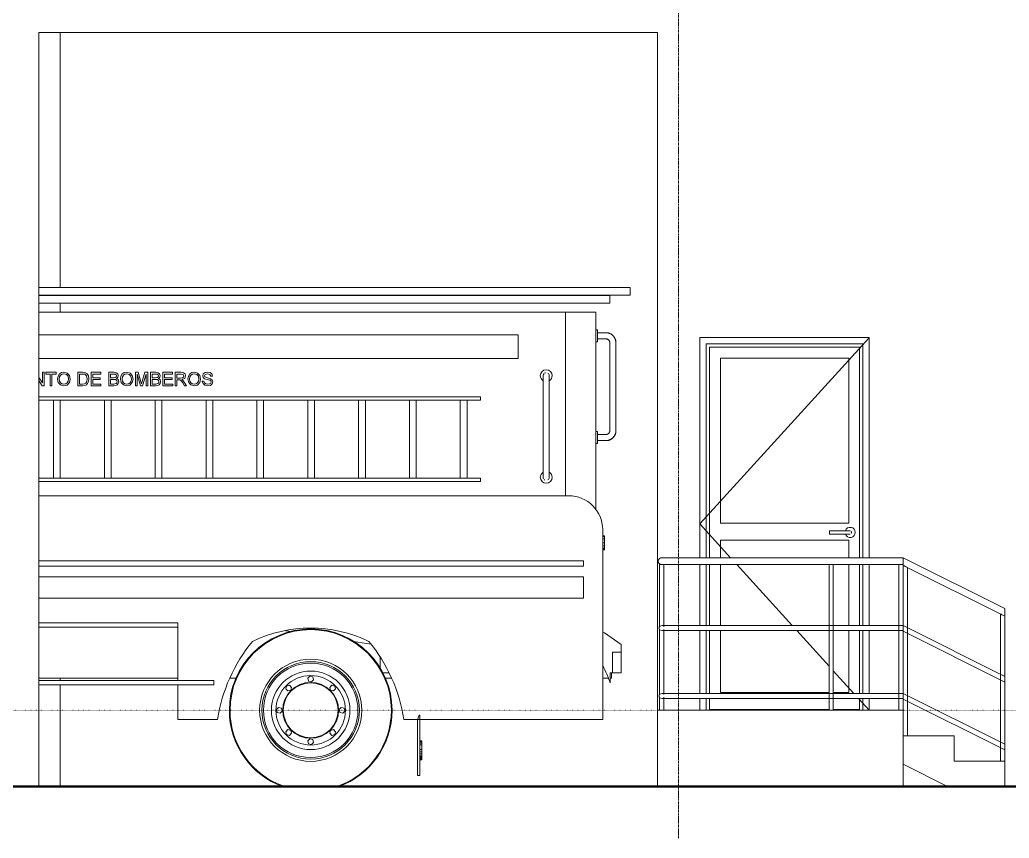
# Model space of a CAD drawing. Header units: millimetres. Extents: x -22696 to 333987, y -7117 to 2643871.
# Drawn here: x 145714 to 151552, y -755 to 4075 of the extents above; entities that cross this region are included whole.
import ezdxf

# ---------------------------------------------------------------- set-up
doc = ezdxf.new("R2010")
doc.units = ezdxf.units.MM
doc.linetypes.add('Dot 2mm', pattern=[2, 0, -2])
doc.linetypes.add('Grid Line', pattern=[22.225, 12.7, -3.175, 3.175, -3.175])
for name, color, linetype, lineweight in [('A_Center_Line', 7, 'Continuous', 9), ('A_Col_Ele', 7, 'Continuous', 18), ('A_Door_Ele', 7, 'Continuous', 9), ('A_Floor_Ele', 7, 'Continuous', 9), ('A_level', 7, 'Continuous', 9), ('A_LINE', 94, 'Continuous', 18), ('A_Mass', 7, 'Continuous', 9), ('A_Railing', 250, 'Continuous', 9), ('A_Stair_Ele', 250, 'Continuous', 9), ('A_Wall_Ele', 7, 'Continuous', 9)]:
    doc.layers.add(name, color=color, linetype=linetype, lineweight=lineweight)

# ---------------------------------------------------------------- blocks, each defined once
blk = doc.blocks.new('Concrete Rectangular - 250 x 600mm-571863-East Elevation')
at = {"layer": 'A_Col_Ele', "color": 25}
for p, q in [((3500, 4000), (3500, 2496)), ((4100, 2496), (4100, 4000)), ((3500, 2449.8), (3500, 2448.1)), ((3500, 2401.8), (3500, 2349.5)), ((4100, 2448.1), (4100, 2449.8)), ((4100, 2349.5), (4100, 2401.8)), ((3500, 190), (3500, 176.8)), ((4100, 176.8), (4100, 190)), ((3500, 150), (3500, -450)), ((4100, -450), (4100, 150))]:
    blk.add_line(p, q, dxfattribs=at)
blk = doc.blocks.new('FIRE_TRUCK_-_medium_size_13644 - Camion Man-569922-East Elevation')
at = {"layer": 'A_Mass'}
for p, q in [((7332.9, 2188.5), (7333.6, 2188)), ((7371.1, 2200.2), (7369.8, 2202.1)), ((7377, 2187.6), (7376.2, 2189.8)), ((7341, 1639.1), (7340.6, 1638.3)), ((7376, 1629), (7376.8, 1631.1))]:
    blk.add_line(p, q, dxfattribs=at)
at = {"layer": 'A_Mass', "flags": 128}
for points in [[(7367, 2206.5), (7365.5, 2208.2), (7364, 2210), (7362.3, 2211.6), (7360.6, 2213.2), (7358.9, 2214.7), (7357.1, 2216.1), (7355.2, 2217.5), (7353.3, 2218.8), (7351.3, 2220), (7349.3, 2221.2), (7347.2, 2222.2), (7345.1, 2223.2), (7342.9, 2224.1), (7340.8, 2224.9), (7338.6, 2225.6), (7336.3, 2226.2), (7334.1, 2226.7), (7331.8, 2227.2), (7329.5, 2227.5), (7327.2, 2227.8), (7324.9, 2227.9), (7322.6, 2228)], [(7321.9, 2191.4), (7322.8, 2191.3), (7323.7, 2191.3), (7324.6, 2191.2)], [(7337.7, 2184.7), (7338.3, 2184), (7338.9, 2183.4), (7339.4, 2182.7), (7340, 2182), (7340.4, 2181.3), (7340.9, 2180.5)], [(7338.3, 2184.7), (7338.9, 2184), (7339.4, 2183.3), (7340, 2182.6), (7340.4, 2181.9), (7340.9, 2181.1)], [(7343.8, 2171.4), (7343.9, 2170.5), (7343.9, 2169.6)], [(7343.9, 2171.1), (7343.9, 2170.2), (7343.9, 2170)], [(7379.9, 2170), (7379.9, 2172.3), (7379.7, 2174.6), (7379.5, 2176.9), (7379.2, 2179.2), (7378.8, 2181.5), (7378.3, 2183.8), (7377.7, 2186), (7377, 2188.2), (7376.2, 2190.4), (7375.3, 2192.6), (7374.4, 2194.7), (7373.4, 2196.8), (7372.3, 2198.8), (7371.1, 2200.8), (7369.8, 2202.7), (7368.4, 2204.6), (7367.6, 2205.7)], [(7375.9, 2190.5), (7375.3, 2191.9), (7374.4, 2194.1)], [(7379.9, 2169.4), (7379.9, 2171.7), (7379.7, 2174), (7379.5, 2176.3), (7379.2, 2178.6), (7378.8, 2180.9), (7378.3, 2183.2)], [(7321.9, 1591.4), (7324.2, 1591.4), (7326.6, 1591.5), (7328.9, 1591.8), (7331.2, 1592.1), (7333.5, 1592.5), (7335.7, 1593), (7338, 1593.6), (7340.2, 1594.3), (7342.4, 1595.1), (7344.5, 1595.9), (7346.6, 1596.9), (7348.7, 1597.9), (7350.7, 1599), (7352.7, 1600.2), (7354.7, 1601.5), (7356.6, 1602.8), (7358.4, 1604.3), (7360.2, 1605.8), (7361.9, 1607.3), (7363.5, 1609), (7365.1, 1610.7), (7366.6, 1612.4), (7368.1, 1614.2), (7369.4, 1616.1), (7370.7, 1618), (7371.9, 1620), (7373.1, 1622), (7374.1, 1624.1), (7375.1, 1626.2), (7376, 1628.3), (7376.8, 1630.5), (7377.5, 1632.7), (7378.1, 1635), (7378.6, 1637.2), (7379.1, 1639.5), (7379.4, 1641.8), (7379.7, 1644.1), (7379.9, 1646.4), (7379.9, 1648.7)], [(7343.9, 1650), (7343.9, 1649.1), (7343.9, 1648.2), (7343.8, 1647.4)], [(7343.9, 1649.4), (7343.9, 1648.5), (7343.9, 1647.6)], [(7376.8, 1631.2), (7377.5, 1633.4), (7378.1, 1635.6), (7378.6, 1637.9), (7379.1, 1640.1), (7379.4, 1642.4), (7379.7, 1644.7), (7379.9, 1647.1), (7379.9, 1649.4)], [(7323.9, 1628.1), (7323, 1628), (7322.2, 1628), (7321.9, 1628)], [(7337.3, 1634.2), (7336.6, 1633.6), (7335.9, 1633), (7335.3, 1632.5), (7334.5, 1632), (7333.8, 1631.5), (7333.2, 1631.1)], [(7337.3, 1633.6), (7336.6, 1633), (7335.9, 1632.4), (7335.3, 1631.9), (7334.5, 1631.3), (7333.8, 1630.9)]]:
    blk.add_lwpolyline(points, dxfattribs=at)
blk = doc.blocks.new('FIRE_TRUCK_-_medium_size_13644 - Camion Man-V24-East Elevation')
at = {"layer": 'A_Mass'}
for p, q in [((3975, 2496), (7465.1, 2496)), ((7465.1, 2449.9), (7465.1, 2496)), ((7465.1, 2449.9), (3975, 2449.9)), ((7465.1, 2449.8), (3975, 2449.8)), ((3975, 2448.1), (7345.1, 2448.1)), ((7345.1, 2401.9), (3975, 2401.9)), ((7345.1, 2401.8), (3975, 2401.8)), ((7345.1, 2401.9), (7345.1, 2448.1)), ((3975, 2349.5), (7081.9, 2349.5)), ((7081.9, 2349.5), (7261.9, 2349.5)), ((7081.9, 1266.2), (7081.9, 2349.5)), ((7261.9, 2349.5), (7261.9, 1185.1)), ((7271.9, 2245), (7261.9, 2245)), ((7271.9, 2245), (7271.9, 2210)), ((7321.9, 2228), (7271.9, 2228)), ((3975, 2215.6), (6804.2, 2215.6)), ((6804.2, 2215.6), (6804.2, 2075.6)), ((7261.9, 2175), (7271.9, 2175)), ((7261.9, 2174.4), (7271.9, 2174.4)), ((7271.9, 2210), (7271.9, 2175)), ((7271.9, 2192), (7321.9, 2192)), ((7271.9, 2191.4), (7321.9, 2191.4)), ((7343.9, 2170), (7343.9, 1650)), ((7371.1, 2200.2), (7369.8, 2202.1)), ((7377, 2187.6), (7376.2, 2189.8)), ((7379.9, 1650), (7379.9, 2170)), ((6804.2, 2075.6), (3975, 2075.6)), ((4005.4, 1994.5), (3995.6, 1994.5)), ((3995.6, 1994.5), (3995.6, 1932.1)), ((4005.4, 1915.7), (4005.4, 1994.5)), ((4078, 1994.5), (4016.5, 1994.5)), ((4016.5, 1994.5), (4016.5, 1984.6)), ((4078, 1984.6), (4078, 1994.5)), ((4108, 1992.9), (4095.9, 1984.7)), ((4123, 1995.7), (4108, 1992.9)), ((4112.5, 1984), (4123.1, 1985.9)), ((4142.6, 1990.5), (4123, 1995.7)), ((4123.1, 1985.9), (4137.5, 1982)), ((4155.9, 1976), (4142.6, 1990.5)), ((4232, 1994.5), (4204.8, 1994.5)), ((4204.8, 1994.5), (4204.8, 1915.7)), ((4246, 1993.3), (4232, 1994.5)), ((4257.6, 1987.7), (4246, 1993.3)), ((4267, 1974.3), (4257.6, 1987.7)), ((4340.2, 1994.5), (4283.6, 1994.5)), ((4283.6, 1994.5), (4283.6, 1915.7)), ((4340.2, 1984.6), (4340.2, 1994.5)), ((4417, 1994.5), (4387, 1994.5)), ((4387, 1994.5), (4387, 1915.7)), ((4431.7, 1992.2), (4417, 1994.5)), ((4440.4, 1985), (4431.7, 1992.2)), ((4443.6, 1975), (4440.4, 1985)), ((4478.4, 1992.9), (4466.4, 1984.7)), ((4493.5, 1995.7), (4478.4, 1992.9)), ((4483, 1984), (4493.5, 1985.9)), ((4513.1, 1990.5), (4493.5, 1995.7)), ((4493.5, 1985.9), (4508, 1982)), ((4526.4, 1976), (4513.1, 1990.5)), ((4561.5, 1994.5), (4544.5, 1994.5)), ((4544.5, 1994.5), (4544.5, 1915.7)), ((4577.6, 1939), (4561.5, 1994.5)), ((4600.2, 1994.5), (4584.3, 1939.9)), ((4617.1, 1994.5), (4600.2, 1994.5)), ((4617.1, 1915.7), (4617.1, 1994.5)), ((4664.4, 1994.5), (4634.4, 1994.5)), ((4634.4, 1994.5), (4634.4, 1915.7)), ((4679.1, 1992.2), (4664.4, 1994.5)), ((4687.8, 1985), (4679.1, 1992.2)), ((4691, 1975), (4687.8, 1985)), ((4763.6, 1994.5), (4707, 1994.5)), ((4707, 1994.5), (4707, 1915.7)), ((4763.6, 1984.6), (4763.6, 1994.5)), ((4813.5, 1994.5), (4779.6, 1994.5)), ((4779.6, 1994.5), (4779.6, 1915.7)), ((4829.3, 1992.4), (4813.5, 1994.5)), ((4837.9, 1984.8), (4829.3, 1992.4)), ((4877.2, 1992.9), (4865.2, 1984.7)), ((4892.3, 1995.7), (4877.2, 1992.9)), ((4881.7, 1984), (4892.3, 1985.9)), ((4911.9, 1990.5), (4892.3, 1995.7)), ((4892.3, 1985.9), (4906.8, 1982)), ((4925.2, 1976), (4911.9, 1990.5)), ((4945.5, 1985.2), (4942, 1974)), ((4955.4, 1993), (4945.5, 1985.2)), ((4970, 1995.7), (4955.4, 1993)), ((4956.3, 1982.5), (4970.4, 1985.9)), ((4985.6, 1992.9), (4970, 1995.7)), ((4970.4, 1985.9), (4984.5, 1982.4)), ((4996, 1984.7), (4985.6, 1992.9)), ((3995.6, 1932.1), (3975, 1963.3)), ((3975, 1945.9), (3994.9, 1915.7)), ((4016.5, 1984.6), (4042.4, 1984.6)), ((4042.4, 1984.6), (4042.4, 1915.7)), ((4052.2, 1915.7), (4052.2, 1984.6)), ((4052.2, 1984.6), (4078, 1984.6)), ((4088.1, 1971.5), (4085.4, 1954.1)), ((4085.4, 1954.1), (4089.9, 1934.5)), ((4095.9, 1984.7), (4088.1, 1971.5)), ((4089.9, 1934.5), (4103.2, 1919.8)), ((4095.3, 1954), (4097.3, 1968.7)), ((4097.2, 1941.6), (4095.3, 1954)), ((4103.2, 1932.3), (4097.2, 1941.6)), ((4097.3, 1968.7), (4103.5, 1978.5)), ((4112, 1926.3), (4103.2, 1932.3)), ((4103.5, 1978.5), (4112.5, 1984)), ((4142.8, 1932.3), (4134, 1926.3)), ((4137.5, 1982), (4147.3, 1971.3)), ((4142, 1919.3), (4155.7, 1933.6)), ((4148.7, 1942), (4142.8, 1932.3)), ((4147.3, 1971.3), (4150.7, 1955)), ((4150.7, 1955), (4148.7, 1942)), ((4155.7, 1933.6), (4160.5, 1955)), ((4160.5, 1955), (4155.9, 1976)), ((4214.7, 1925.6), (4214.7, 1984.6)), ((4214.7, 1984.6), (4231.8, 1984.6)), ((4231.8, 1984.6), (4245.8, 1983.1)), ((4244.8, 1927), (4232.1, 1925.6)), ((4252.1, 1931), (4244.8, 1927)), ((4245.8, 1983.1), (4256, 1974.3)), ((4258.1, 1940.8), (4252.1, 1931)), ((4255.4, 1921), (4262.6, 1928.2)), ((4256, 1974.3), (4260.2, 1955.7)), ((4260.2, 1955.7), (4258.1, 1940.8)), ((4262.6, 1928.2), (4268, 1939.6)), ((4270, 1955.5), (4267, 1974.3)), ((4268, 1939.6), (4270, 1955.5)), ((4293.4, 1961.3), (4293.4, 1984.6)), ((4293.4, 1984.6), (4340.2, 1984.6)), ((4337.7, 1961.3), (4293.4, 1961.3)), ((4293.4, 1925.6), (4293.4, 1951.4)), ((4293.4, 1951.4), (4337.7, 1951.4)), ((4337.7, 1951.4), (4337.7, 1961.3)), ((4396.8, 1962.5), (4396.8, 1984.6)), ((4396.8, 1984.6), (4413.4, 1984.6)), ((4414.8, 1962.5), (4396.8, 1962.5)), ((4396.8, 1925.6), (4396.8, 1952.6)), ((4396.8, 1952.6), (4416, 1952.6)), ((4413.4, 1984.6), (4426.1, 1983.6)), ((4425.3, 1963.3), (4414.8, 1962.5)), ((4416, 1952.6), (4428.2, 1951.3)), ((4430.5, 1928.1), (4424.3, 1925.9)), ((4431.6, 1967), (4425.3, 1963.3)), ((4426.1, 1983.6), (4431.8, 1979.8)), ((4428.2, 1951.3), (4434.3, 1946.8)), ((4434.6, 1932.5), (4430.5, 1928.1)), ((4433.7, 1973.4), (4431.6, 1967)), ((4431.8, 1979.8), (4433.7, 1973.4)), ((4433, 1958.8), (4440.9, 1965.8)), ((4442.7, 1951.4), (4433, 1958.8)), ((4434.3, 1946.8), (4436.2, 1939.1)), ((4436.2, 1939.1), (4434.6, 1932.5)), ((4438, 1921.1), (4443.7, 1928.6)), ((4440.9, 1965.8), (4443.6, 1975)), ((4446, 1939.2), (4442.7, 1951.4)), ((4443.7, 1928.6), (4446, 1939.2)), ((4458.5, 1971.5), (4455.9, 1954.1)), ((4455.9, 1954.1), (4460.4, 1934.5)), ((4466.4, 1984.7), (4458.5, 1971.5)), ((4460.4, 1934.5), (4473.6, 1919.8)), ((4465.7, 1954), (4467.8, 1968.7)), ((4467.7, 1941.6), (4465.7, 1954)), ((4473.6, 1932.3), (4467.7, 1941.6)), ((4467.8, 1968.7), (4474, 1978.5)), ((4482.5, 1926.3), (4473.6, 1932.3)), ((4474, 1978.5), (4483, 1984)), ((4513.3, 1932.3), (4504.4, 1926.3)), ((4508, 1982), (4517.8, 1971.3)), ((4512.5, 1919.3), (4526.2, 1933.6)), ((4519.2, 1942), (4513.3, 1932.3)), ((4517.8, 1971.3), (4521.1, 1955)), ((4521.1, 1955), (4519.2, 1942)), ((4526.2, 1933.6), (4531, 1955)), ((4531, 1955), (4526.4, 1976)), ((4554.4, 1915.7), (4554.4, 1984.6)), ((4554.4, 1984.6), (4574.1, 1915.7)), ((4580.8, 1927.4), (4577.6, 1939)), ((4584.3, 1939.9), (4580.8, 1927.4)), ((4587.5, 1915.7), (4607.3, 1984.6)), ((4607.3, 1984.6), (4607.3, 1915.7)), ((4644.2, 1962.5), (4644.2, 1984.6)), ((4644.2, 1984.6), (4660.8, 1984.6)), ((4662.2, 1962.5), (4644.2, 1962.5)), ((4644.2, 1925.6), (4644.2, 1952.6)), ((4644.2, 1952.6), (4663.4, 1952.6)), ((4660.8, 1984.6), (4673.5, 1983.6)), ((4672.7, 1963.3), (4662.2, 1962.5)), ((4663.4, 1952.6), (4675.6, 1951.3)), ((4677.9, 1928.1), (4671.7, 1925.9)), ((4679, 1967), (4672.7, 1963.3)), ((4673.5, 1983.6), (4679.1, 1979.8)), ((4675.6, 1951.3), (4681.7, 1946.8)), ((4682, 1932.5), (4677.9, 1928.1)), ((4681.1, 1973.4), (4679, 1967)), ((4679.1, 1979.8), (4681.1, 1973.4)), ((4680.3, 1958.8), (4688.3, 1965.8)), ((4690, 1951.4), (4680.3, 1958.8)), ((4681.7, 1946.8), (4683.6, 1939.1)), ((4683.6, 1939.1), (4682, 1932.5)), ((4685.4, 1921.1), (4691.1, 1928.6)), ((4688.3, 1965.8), (4691, 1975)), ((4693.4, 1939.2), (4690, 1951.4)), ((4691.1, 1928.6), (4693.4, 1939.2)), ((4716.8, 1961.3), (4716.8, 1984.6)), ((4716.8, 1984.6), (4763.6, 1984.6)), ((4761.1, 1961.3), (4716.8, 1961.3)), ((4716.8, 1925.6), (4716.8, 1951.4)), ((4716.8, 1951.4), (4761.1, 1951.4)), ((4761.1, 1951.4), (4761.1, 1961.3)), ((4789.4, 1960), (4789.4, 1984.6)), ((4789.4, 1984.6), (4814, 1984.6)), ((4811.5, 1960), (4789.4, 1960)), ((4789.4, 1915.7), (4789.4, 1950.2)), ((4789.4, 1950.2), (4801.3, 1950.2)), ((4801.3, 1950.2), (4807, 1949.8)), ((4807, 1949.8), (4811.7, 1948)), ((4822.7, 1961.4), (4811.5, 1960)), ((4811.7, 1948), (4816.9, 1942.8)), ((4814, 1984.6), (4827.1, 1981.2)), ((4816.9, 1942.8), (4824.3, 1932)), ((4819.3, 1951.4), (4835.8, 1958.7)), ((4824.9, 1947.2), (4819.3, 1951.4)), ((4829.1, 1965.9), (4822.7, 1961.4)), ((4824.3, 1932), (4834.6, 1915.7)), ((4832.9, 1937.1), (4824.9, 1947.2)), ((4827.1, 1981.2), (4831.3, 1972.6)), ((4831.3, 1972.6), (4829.1, 1965.9)), ((4846, 1915.7), (4832.9, 1937.1)), ((4835.8, 1958.7), (4841.1, 1972.9)), ((4841.1, 1972.9), (4837.9, 1984.8)), ((4857.3, 1971.5), (4854.7, 1954.1)), ((4854.7, 1954.1), (4859.2, 1934.5)), ((4865.2, 1984.7), (4857.3, 1971.5)), ((4859.2, 1934.5), (4872.4, 1919.8)), ((4864.5, 1954), (4866.6, 1968.7)), ((4866.5, 1941.6), (4864.5, 1954)), ((4872.4, 1932.3), (4866.5, 1941.6)), ((4866.6, 1968.7), (4872.7, 1978.5)), ((4881.3, 1926.3), (4872.4, 1932.3)), ((4872.7, 1978.5), (4881.7, 1984)), ((4912.1, 1932.3), (4903.2, 1926.3)), ((4906.8, 1982), (4916.5, 1971.3)), ((4911.3, 1919.3), (4924.9, 1933.6)), ((4917.9, 1942), (4912.1, 1932.3)), ((4916.5, 1971.3), (4919.9, 1955)), ((4919.9, 1955), (4917.9, 1942)), ((4924.9, 1933.6), (4929.7, 1955)), ((4929.7, 1955), (4925.2, 1976)), ((4939.6, 1942.8), (4943.8, 1927.8)), ((4949.4, 1942.8), (4939.6, 1942.8)), ((4942, 1974), (4944.8, 1964.2)), ((4943.8, 1927.8), (4955, 1917.8)), ((4944.8, 1964.2), (4953.2, 1956.9)), ((4952.6, 1932.9), (4949.4, 1942.8)), ((4951.9, 1974.3), (4956.3, 1982.5)), ((4955, 1967.5), (4951.9, 1974.3)), ((4960.4, 1926.7), (4952.6, 1932.9)), ((4953.2, 1956.9), (4968.6, 1952)), ((4971.1, 1962), (4955, 1967.5)), ((4972.2, 1924.3), (4960.4, 1926.7)), ((4968.6, 1952), (4983, 1948.3)), ((4988.5, 1957), (4971.1, 1962)), ((4989.1, 1931.1), (4982.5, 1926.1)), ((4983, 1948.3), (4989.6, 1943.8)), ((4984.5, 1982.4), (4990, 1972.3)), ((4998.1, 1949.1), (4988.5, 1957)), ((4991.3, 1937.7), (4989.1, 1931.1)), ((4989.6, 1943.8), (4991.3, 1937.7)), ((4990, 1972.3), (4999.9, 1972.3)), ((4999.9, 1972.3), (4996, 1984.7)), ((4997.6, 1926.1), (5001.1, 1937.9)), ((5001.1, 1937.9), (4998.1, 1949.1)), ((6950.9, 1934.9), (6950.9, 1414.9)), ((6986.9, 1414.9), (6986.9, 1934.9)), ((3994.9, 1915.7), (4005.4, 1915.7)), ((4042.4, 1915.7), (4052.2, 1915.7)), ((4103.2, 1919.8), (4123, 1914.5)), ((4122.9, 1924.3), (4112, 1926.3)), ((4134, 1926.3), (4122.9, 1924.3)), ((4123, 1914.5), (4142, 1919.3)), ((4204.8, 1915.7), (4233.3, 1915.7)), ((4232.1, 1925.6), (4214.7, 1925.6)), ((4233.3, 1915.7), (4246, 1917.1)), ((4246, 1917.1), (4255.4, 1921)), ((4283.6, 1915.7), (4341.4, 1915.7)), ((4341.4, 1925.6), (4293.4, 1925.6)), ((4341.4, 1915.7), (4341.4, 1925.6)), ((4387, 1915.7), (4416.8, 1915.7)), ((4417, 1925.6), (4396.8, 1925.6)), ((4416.8, 1915.7), (4429.4, 1917.1)), ((4424.3, 1925.9), (4417, 1925.6)), ((4429.4, 1917.1), (4438, 1921.1)), ((4473.6, 1919.8), (4493.4, 1914.5)), ((4493.4, 1924.3), (4482.5, 1926.3)), ((4504.4, 1926.3), (4493.4, 1924.3)), ((4493.4, 1914.5), (4512.5, 1919.3)), ((4544.5, 1915.7), (4554.4, 1915.7)), ((4574.1, 1915.7), (4587.5, 1915.7)), ((4607.3, 1915.7), (4617.1, 1915.7)), ((4634.4, 1915.7), (4664.2, 1915.7)), ((4664.4, 1925.6), (4644.2, 1925.6)), ((4664.2, 1915.7), (4676.8, 1917.1)), ((4671.7, 1925.9), (4664.4, 1925.6)), ((4676.8, 1917.1), (4685.4, 1921.1)), ((4707, 1915.7), (4764.8, 1915.7)), ((4764.8, 1925.6), (4716.8, 1925.6)), ((4764.8, 1915.7), (4764.8, 1925.6)), ((4779.6, 1915.7), (4789.4, 1915.7)), ((4834.6, 1915.7), (4846, 1915.7)), ((4872.4, 1919.8), (4892.2, 1914.5)), ((4892.1, 1924.3), (4881.3, 1926.3)), ((4903.2, 1926.3), (4892.1, 1924.3)), ((4892.2, 1914.5), (4911.3, 1919.3)), ((4955, 1917.8), (4972.5, 1914.5)), ((4982.5, 1926.1), (4972.2, 1924.3)), ((4972.5, 1914.5), (4987.4, 1917.5)), ((4987.4, 1917.5), (4997.6, 1926.1)), ((3975, 1850), (6581.5, 1850)), ((6581.5, 1830), (3975, 1830)), ((4061.5, 1830), (4101.5, 1830)), ((4061.5, 1830), (4061.5, 1370)), ((4101.5, 1370), (4101.5, 1830)), ((4361.5, 1830), (4401.5, 1830)), ((4361.5, 1830), (4361.5, 1370)), ((4401.5, 1370), (4401.5, 1830)), ((4661.5, 1830), (4701.5, 1830)), ((4661.5, 1830), (4661.5, 1370)), ((4701.5, 1370), (4701.5, 1830)), ((4961.5, 1830), (5001.5, 1830)), ((4961.5, 1830), (4961.5, 1370)), ((5001.5, 1370), (5001.5, 1830)), ((5261.5, 1830), (5301.5, 1830)), ((5261.5, 1830), (5261.5, 1370)), ((5301.5, 1370), (5301.5, 1830)), ((5561.5, 1830), (5601.5, 1830)), ((5561.5, 1830), (5561.5, 1370)), ((5601.5, 1370), (5601.5, 1830)), ((5861.5, 1830), (5901.5, 1830)), ((5861.5, 1830), (5861.5, 1370)), ((5901.5, 1370), (5901.5, 1830)), ((6161.5, 1830), (6201.5, 1830)), ((6161.5, 1830), (6161.5, 1370)), ((6201.5, 1370), (6201.5, 1830)), ((6461.5, 1830), (6501.5, 1830)), ((6461.5, 1830), (6461.5, 1370)), ((6501.5, 1370), (6501.5, 1830)), ((6581.5, 1830), (6581.5, 1850)), ((7271.9, 1645), (7261.9, 1645)), ((7271.9, 1645), (7271.9, 1610)), ((7321.9, 1628), (7271.9, 1628)), ((7271.9, 1610), (7271.9, 1575)), ((7271.9, 1592), (7321.9, 1592)), ((7271.9, 1591.4), (7321.9, 1591.4)), ((7328.2, 1628.3), (7327.4, 1628.1)), ((7261.9, 1575), (7271.9, 1575)), ((7261.9, 1574.4), (7271.9, 1574.4)), ((3975, 1370), (6581.5, 1370)), ((6581.5, 1350), (3975, 1350)), ((4101.5, 1370), (4061.5, 1370)), ((4401.5, 1370), (4361.5, 1370)), ((4701.5, 1370), (4661.5, 1370)), ((5001.5, 1370), (4961.5, 1370)), ((5301.5, 1370), (5261.5, 1370)), ((5601.5, 1370), (5561.5, 1370)), ((5901.5, 1370), (5861.5, 1370)), ((6201.5, 1370), (6161.5, 1370)), ((6501.5, 1370), (6461.5, 1370)), ((6581.5, 1350), (6581.5, 1370)), ((7101.9, 1266.2), (3975, 1266.2)), ((7301.9, -54), (7301.9, 1066.2)), ((7301.9, 1029), (7311.9, 1029)), ((7301.9, 1024.7), (7311.9, 1024.7)), ((7301.9, 1011.7), (7311.9, 1011.7)), ((7311.9, 1029), (7311.9, 1024.7)), ((7311.9, 1024.7), (7311.9, 1011.7)), ((7311.9, 1011.7), (7311.9, 989)), ((7311.9, 989), (7301.9, 989)), ((7301.9, 969.9), (7311.9, 969.9)), ((7301.9, 956.5), (7311.9, 956.5)), ((7301.9, 950.9), (7311.9, 950.9)), ((7301.9, 949), (7311.9, 949)), ((7311.9, 948.3), (7301.9, 948.3)), ((7301.9, 947.1), (7311.9, 947.1)), ((7311.9, 989), (7311.9, 969.9)), ((7311.9, 969.9), (7311.9, 956.5)), ((7311.9, 956.5), (7311.9, 950.9)), ((7311.9, 950.9), (7311.9, 949)), ((7311.9, 948.3), (7311.9, 947.1)), ((3975, 882.2), (7188.3, 882.2)), ((7188.3, 882.2), (7188.3, 851.5)), ((7188.3, 851.5), (3975, 851.5)), ((3975, 788.3), (7188.3, 788.3)), ((7188.3, 788.3), (7188.3, 660.9)), ((7188.3, 660.9), (3975, 660.9)), ((3975, 516.8), (4795.5, 516.8)), ((4795.5, 490), (3975, 490)), ((4795.5, 516.8), (4795.5, 176.8)), ((5464.8, 464.7), (5431.7, 469.9)), ((7312.6, 457.7), (7301.9, 460)), ((7410.8, 388.9), (7312.6, 457.7)), ((5933.6, 390.4), (5831.2, 406.7)), ((7410.8, 343.9), (7410.8, 388.9)), ((5988.3, 247.8), (5988.3, 314.7)), ((7360.8, 221.6), (7360.8, 343.9)), ((7360.8, 343.9), (7410.8, 343.9)), ((7360.8, 343.9), (7410.8, 343.9)), ((7360.8, 221.6), (7360.8, 343.9)), ((7410.8, 343.9), (7410.8, 221.6)), ((3975, 190), (4795.5, 190)), ((3975, 176.8), (5007.3, 176.8)), ((5007.3, 150), (5007.3, 176.8)), ((5102.9, 190), (5139.7, 190)), ((5574.5, 201.7), (5562.2, 189.5)), ((5562.2, 189.5), (5566.7, 172.8)), ((5591.2, 197.2), (5574.5, 201.7)), ((5583.5, 168.3), (5595.7, 180.5)), ((5595.7, 180.5), (5591.2, 197.2)), ((6004.4, 221.6), (6038.3, 221.6)), ((6018.2, 190), (6055, 190)), ((6038.3, 227.2), (6038.3, 221.6)), ((7335.1, 190), (7301.9, 190)), ((7347.1, 161.6), (7347.1, 221.6)), ((7347.1, 221.6), (7360.8, 221.6)), ((7354, 190), (7347.1, 190)), ((7354, 221.6), (7354, 190)), ((7360.8, 221.6), (7410.8, 221.6)), ((5007.3, 150), (3975, 150)), ((4795.5, 150), (4795.5, -54)), ((5436.5, 143.2), (5432.1, 126.5)), ((5432.1, 126.5), (5444.3, 114.2)), ((5453.3, 147.7), (5436.5, 143.2)), ((5444.3, 114.2), (5461, 118.7)), ((5465.5, 135.4), (5453.3, 147.7)), ((5461, 118.7), (5465.5, 135.4)), ((5566.7, 172.8), (5583.5, 168.3)), ((5704.7, 147.7), (5692.4, 135.4)), ((5692.4, 135.4), (5696.9, 118.7)), ((5696.9, 118.7), (5713.6, 114.2)), ((5721.4, 143.2), (5704.7, 147.7)), ((5713.6, 114.2), (5725.9, 126.5)), ((5725.9, 126.5), (5721.4, 143.2)), ((5389.5, 16.7), (5377.2, 4.5)), ((5377.2, 4.5), (5381.7, -12.2)), ((5406.2, 12.2), (5389.5, 16.7)), ((5410.7, -4.5), (5406.2, 12.2)), ((5759.5, 16.7), (5747.2, 4.5)), ((5747.2, 4.5), (5751.7, -12.2)), ((5776.2, 12.2), (5759.5, 16.7)), ((5780.7, -4.5), (5776.2, 12.2)), ((4795.5, -54), (5029.9, -54)), ((5381.7, -12.2), (5398.5, -16.7)), ((5398.5, -16.7), (5410.7, -4.5)), ((5751.7, -12.2), (5768.5, -16.7)), ((5768.5, -16.7), (5780.7, -4.5)), ((6128.1, -54), (7301.9, -54)), ((6218.9, -29), (6208.9, -54)), ((6208.9, -54), (6208.9, -384)), ((6223.9, -29), (6218.9, -29)), ((6223.9, -54), (6223.9, -29)), ((6223.9, -384), (6223.9, -54)), ((5444.3, -114.2), (5432.1, -126.5)), ((5461, -118.7), (5444.3, -114.2)), ((5713.6, -114.2), (5696.9, -118.7)), ((5725.9, -126.5), (5713.6, -114.2)), ((5432.1, -126.5), (5436.5, -143.2)), ((5436.5, -143.2), (5453.3, -147.7)), ((5453.3, -147.7), (5465.5, -135.4)), ((5465.5, -135.4), (5461, -118.7)), ((5574.5, -168.3), (5562.2, -180.5)), ((5591.2, -172.8), (5574.5, -168.3)), ((5595.7, -189.5), (5591.2, -172.8)), ((5696.9, -118.7), (5692.4, -135.4)), ((5692.4, -135.4), (5704.7, -147.7)), ((5704.7, -147.7), (5721.4, -143.2)), ((5721.4, -143.2), (5725.9, -126.5)), ((5562.2, -180.5), (5566.7, -197.2)), ((5566.7, -197.2), (5583.5, -201.7)), ((5583.5, -201.7), (5595.7, -189.5)), ((6223.9, -179.9), (6233.9, -179.9)), ((6223.9, -181.4), (6233.9, -181.4)), ((6223.9, -186), (6233.9, -186)), ((6223.9, -193.6), (6233.9, -193.6)), ((6223.9, -204.4), (6233.9, -204.4)), ((6223.9, -231.2), (6233.9, -231.2)), ((6233.9, -179.9), (6233.9, -181.4)), ((6233.9, -181.4), (6233.9, -186)), ((6233.9, -186), (6233.9, -193.6)), ((6233.9, -193.6), (6233.9, -204.4)), ((6233.9, -204.4), (6233.9, -231.2)), ((6233.9, -231.2), (6233.9, -245)), ((6223.9, -245), (6233.9, -245)), ((6223.9, -257.4), (6233.9, -257.4)), ((6223.9, -267.7), (6233.9, -267.7)), ((6223.9, -275.3), (6233.9, -275.3)), ((6223.9, -279.9), (6233.9, -279.9)), ((6223.9, -281.5), (6233.9, -281.5)), ((6223.9, -286.8), (6233.9, -286.8)), ((6223.9, -291.4), (6233.9, -291.4)), ((6233.9, -245), (6233.9, -257.4)), ((6233.9, -257.4), (6233.9, -267.7)), ((6233.9, -267.7), (6233.9, -275.3)), ((6233.9, -275.3), (6233.9, -279.9)), ((6233.9, -279.9), (6233.9, -281.5)), ((6233.9, -281.5), (6233.9, -286.8)), ((6233.9, -286.8), (6233.9, -291.4)), ((6233.9, -291.4), (6233.9, -293)), ((6223.9, -293), (6233.9, -293)), ((6208.9, -384), (6223.9, -384))]:
    blk.add_line(p, q, dxfattribs=at)
at = {"layer": 'A_Mass', "flags": 128}
for points in [[(7379.9, 2170), (7379.9, 2172.3), (7379.7, 2174.6), (7379.5, 2176.9), (7379.2, 2179.2), (7378.8, 2181.5), (7378.3, 2183.8), (7377.7, 2186), (7377, 2188.2), (7376.2, 2190.4), (7375.3, 2192.6), (7374.4, 2194.7), (7373.4, 2196.8), (7372.3, 2198.8), (7371.1, 2200.8), (7369.8, 2202.7), (7368.4, 2204.6), (7367, 2206.5), (7365.5, 2208.2), (7364, 2210), (7362.3, 2211.6), (7360.6, 2213.2), (7358.9, 2214.7), (7357.1, 2216.1), (7355.2, 2217.5), (7353.3, 2218.8), (7351.3, 2220), (7349.3, 2221.2), (7347.2, 2222.2), (7345.1, 2223.2), (7342.9, 2224.1), (7340.8, 2224.9), (7338.6, 2225.6), (7336.3, 2226.2), (7334.1, 2226.7), (7331.8, 2227.2), (7329.5, 2227.5), (7327.2, 2227.8), (7324.9, 2227.9), (7322.6, 2228), (7321.9, 2228)], [(7321.9, 2192), (7322.8, 2192), (7323.7, 2191.9), (7324.6, 2191.8), (7325.4, 2191.7), (7326.3, 2191.6), (7327.2, 2191.4), (7328, 2191.1), (7328.8, 2190.9), (7329.7, 2190.6), (7330.5, 2190.3), (7331.3, 2189.9), (7332.1, 2189.5), (7332.9, 2189.1), (7333.6, 2188.6), (7334.3, 2188.2), (7335.1, 2187.6), (7335.8, 2187.1), (7336.4, 2186.5), (7337.1, 2185.9), (7337.7, 2185.3), (7338.3, 2184.7), (7338.9, 2184), (7339.4, 2183.3), (7340, 2182.6), (7340.4, 2181.9), (7340.9, 2181.1), (7341.3, 2180.4), (7341.7, 2179.6), (7342.1, 2178.8), (7342.4, 2178), (7342.7, 2177.1), (7343, 2176.3), (7343.2, 2175.5), (7343.4, 2174.6), (7343.6, 2173.7), (7343.7, 2172.9), (7343.8, 2172), (7343.9, 2171.1), (7343.9, 2170.2), (7343.9, 2170)], [(7321.9, 2191.4), (7322.8, 2191.3), (7323.7, 2191.3), (7324.6, 2191.2), (7325.4, 2191.1), (7326.3, 2190.9), (7327.2, 2190.7), (7328, 2190.5), (7328.8, 2190.2), (7329.7, 2190), (7330.5, 2189.6), (7331.3, 2189.3), (7332.1, 2188.9), (7332.9, 2188.5), (7333.6, 2188), (7334.3, 2187.5), (7335.1, 2187), (7335.8, 2186.5), (7336.4, 2185.9), (7337.1, 2185.3), (7337.7, 2184.7), (7338.3, 2184), (7338.9, 2183.4), (7339.4, 2182.7), (7340, 2182), (7340.4, 2181.3), (7340.9, 2180.5), (7341.3, 2179.7), (7341.7, 2178.9), (7342.1, 2178.1)], [(7342.4, 2177.3), (7342.7, 2176.5), (7343, 2175.7), (7343.2, 2174.8), (7343.4, 2174), (7343.6, 2173.1), (7343.7, 2172.2), (7343.8, 2171.4), (7343.9, 2170.5), (7343.9, 2169.6)], [(7375.9, 2190.5), (7375.3, 2191.9), (7374.4, 2194.1)], [(7379.9, 2169.4), (7379.9, 2171.7), (7379.7, 2174), (7379.5, 2176.3), (7379.2, 2178.6), (7378.8, 2180.9), (7378.3, 2183.2)], [(6950.9, 1974.9), (6950.9, 1974.9), (6950.9, 1974.8), (6950.9, 1974.6), (6950.9, 1974.4), (6950.9, 1974.1), (6950.9, 1973.8), (6950.9, 1973.4), (6950.9, 1972.9), (6950.9, 1972.4), (6950.9, 1971.8), (6950.9, 1971.1), (6950.9, 1970.4), (6950.9, 1969.6), (6950.9, 1968.8), (6950.9, 1967.9), (6950.9, 1967), (6950.9, 1966), (6950.9, 1965), (6950.9, 1963.9), (6950.9, 1962.8), (6950.9, 1961.6), (6950.9, 1960.4), (6950.9, 1959.2), (6950.9, 1957.9), (6950.9, 1956.5), (6950.9, 1955.2), (6950.9, 1953.8), (6950.9, 1952.4), (6950.9, 1950.9), (6950.9, 1949.4), (6950.9, 1947.9), (6950.9, 1946.4), (6950.9, 1944.9), (6950.9, 1943.3), (6950.9, 1941.7), (6950.9, 1940.1), (6950.9, 1938.6), (6950.9, 1937), (6950.9, 1935.4), (6950.9, 1934.9)], [(6986.9, 1934.9), (6986.9, 1936.5), (6986.9, 1938.1), (6986.9, 1939.7), (6986.9, 1941.3), (6986.9, 1942.9), (6986.9, 1944.4), (6986.9, 1946), (6986.9, 1947.5), (6986.9, 1949), (6986.9, 1950.5), (6986.9, 1952), (6986.9, 1953.4), (6986.9, 1954.8), (6986.9, 1956.2), (6986.9, 1957.5), (6986.9, 1958.8), (6986.9, 1960.1), (6986.9, 1961.3), (6986.9, 1962.5), (6986.9, 1963.6), (6986.9, 1964.7), (6986.9, 1965.8), (6986.9, 1966.7), (6986.9, 1967.7), (6986.9, 1968.6), (6986.9, 1969.4), (6986.9, 1970.2), (6986.9, 1970.9), (6986.9, 1971.6), (6986.9, 1972.2), (6986.9, 1972.8), (6986.9, 1973.2), (6986.9, 1973.7), (6986.9, 1974), (6986.9, 1974.3), (6986.9, 1974.6), (6986.9, 1974.8), (6986.9, 1974.9), (6986.9, 1974.9), (6986.9, 1974.9)], [(7343.9, 1650), (7343.9, 1649.1), (7343.9, 1648.2), (7343.8, 1647.4), (7343.6, 1646.5), (7343.5, 1645.6), (7343.3, 1644.8), (7343.1, 1643.9), (7342.8, 1643.1), (7342.5, 1642.2), (7342.2, 1641.4), (7341.8, 1640.6), (7341.4, 1639.8), (7341, 1639.1), (7340.6, 1638.3), (7340.1, 1637.6), (7339.6, 1636.9), (7339, 1636.2), (7338.5, 1635.5), (7337.9, 1634.8), (7337.3, 1634.2), (7336.6, 1633.6), (7335.9, 1633), (7335.3, 1632.5), (7334.5, 1632), (7333.8, 1631.5), (7333.1, 1631), (7332.3, 1630.6), (7331.5, 1630.2), (7330.7, 1629.8), (7329.9, 1629.5), (7329.1, 1629.2), (7328.2, 1628.9), (7327.4, 1628.7), (7326.5, 1628.5), (7325.7, 1628.3), (7324.8, 1628.2), (7323.9, 1628.1), (7323, 1628), (7322.2, 1628), (7321.9, 1628)], [(7321.9, 1592), (7324.2, 1592), (7326.6, 1592.2), (7328.9, 1592.4), (7331.2, 1592.7), (7333.5, 1593.2), (7335.7, 1593.7), (7338, 1594.3), (7340.2, 1594.9), (7342.4, 1595.7), (7344.5, 1596.6), (7346.6, 1597.5), (7348.7, 1598.6), (7350.7, 1599.7), (7352.7, 1600.9), (7354.7, 1602.1), (7356.6, 1603.5), (7358.4, 1604.9), (7360.2, 1606.4), (7361.9, 1608), (7363.5, 1609.6), (7365.1, 1611.3), (7366.6, 1613), (7368.1, 1614.9), (7369.4, 1616.7), (7370.7, 1618.7), (7371.9, 1620.6), (7373.1, 1622.7), (7374.1, 1624.7), (7375.1, 1626.8), (7376, 1629), (7376.8, 1631.2), (7377.5, 1633.4), (7378.1, 1635.6), (7378.6, 1637.9), (7379.1, 1640.1), (7379.4, 1642.4), (7379.7, 1644.7), (7379.9, 1647.1), (7379.9, 1649.4), (7379.9, 1650)], [(7321.9, 1591.4), (7324.2, 1591.4), (7326.6, 1591.5), (7328.9, 1591.8), (7331.2, 1592.1), (7333.5, 1592.5), (7335.7, 1593), (7338, 1593.6), (7340.2, 1594.3), (7342.4, 1595.1), (7344.5, 1595.9), (7346.6, 1596.9), (7348.7, 1597.9), (7350.7, 1599), (7352.7, 1600.2), (7354.7, 1601.5), (7356.6, 1602.8), (7358.4, 1604.3), (7360.2, 1605.8), (7361.9, 1607.3), (7363.5, 1609), (7365.1, 1610.7), (7366.6, 1612.4), (7368.1, 1614.2), (7369.4, 1616.1), (7370.7, 1618), (7371.9, 1620), (7373.1, 1622), (7374.1, 1624.1), (7375.1, 1626.2), (7376, 1628.3), (7376.8, 1630.5), (7377.5, 1632.7), (7378.1, 1635), (7378.6, 1637.2), (7379.1, 1639.5), (7379.4, 1641.8), (7379.7, 1644.1), (7379.9, 1646.4), (7379.9, 1648.7), (7379.9, 1649.4)], [(7343.9, 1649.4), (7343.9, 1648.5), (7343.9, 1647.6)], [(7337.3, 1633.6), (7336.6, 1633), (7335.9, 1632.4), (7335.3, 1631.9), (7334.5, 1631.3), (7333.8, 1630.9)], [(6950.9, 1414.9), (6950.9, 1413.3), (6950.9, 1411.7), (6950.9, 1410.1), (6950.9, 1408.6), (6950.9, 1407), (6950.9, 1405.4), (6950.9, 1403.9), (6950.9, 1402.3), (6950.9, 1400.8), (6950.9, 1399.3), (6950.9, 1397.9), (6950.9, 1396.5), (6950.9, 1395), (6950.9, 1393.7), (6950.9, 1392.3), (6950.9, 1391), (6950.9, 1389.8), (6950.9, 1388.5), (6950.9, 1387.4), (6950.9, 1386.2), (6950.9, 1385.1), (6950.9, 1384.1), (6950.9, 1383.1), (6950.9, 1382.2), (6950.9, 1381.3), (6950.9, 1380.4), (6950.9, 1379.6), (6950.9, 1378.9), (6950.9, 1378.3), (6950.9, 1377.6), (6950.9, 1377.1), (6950.9, 1376.6), (6950.9, 1376.2), (6950.9, 1375.8), (6950.9, 1375.5), (6950.9, 1375.3), (6950.9, 1375.1), (6950.9, 1375), (6950.9, 1374.9), (6950.9, 1374.9)], [(6986.9, 1374.9), (6986.9, 1375), (6986.9, 1375.1), (6986.9, 1375.2), (6986.9, 1375.4), (6986.9, 1375.7), (6986.9, 1376.1), (6986.9, 1376.5), (6986.9, 1377), (6986.9, 1377.5), (6986.9, 1378.1), (6986.9, 1378.7), (6986.9, 1379.4), (6986.9, 1380.2), (6986.9, 1381), (6986.9, 1381.9), (6986.9, 1382.8), (6986.9, 1383.8), (6986.9, 1384.9), (6986.9, 1385.9), (6986.9, 1387.1), (6986.9, 1388.2), (6986.9, 1389.4), (6986.9, 1390.7), (6986.9, 1392), (6986.9, 1393.3), (6986.9, 1394.7), (6986.9, 1396.1), (6986.9, 1397.5), (6986.9, 1399), (6986.9, 1400.4), (6986.9, 1401.9), (6986.9, 1403.5), (6986.9, 1405), (6986.9, 1406.6), (6986.9, 1408.1), (6986.9, 1409.7), (6986.9, 1411.3), (6986.9, 1412.9), (6986.9, 1414.5), (6986.9, 1414.9)]]:
    blk.add_lwpolyline(points, dxfattribs=at)
at = {"layer": 'A_Mass'}
for centre, radius, start, end in [((6968.9, 1974.9), 35, 0, 180), ((6968.9, 1974.9), 18, 135, 180), ((6968.9, 1974.9), 18, 105, 120), ((6968.9, 1974.9), 18, 0, 60), ((6968.9, 1974.9), 35, 180, 239.8098), ((6968.9, 1974.9), 18, 180, 184.72352), ((6968.9, 1974.9), 35, 300.20286, 360), ((6968.9, 1974.9), 18, 348.92352, 0), ((6968.9, 1374.9), 35, 120.1902, 180), ((6968.9, 1374.9), 35, 0, 59.8098), ((6968.9, 1374.9), 35, 180, 360), ((6968.9, 1374.9), 18, 170.21954, 180), ((6968.9, 1374.9), 18, 180, 210), ((6968.9, 1374.9), 18, 225, 240), ((6968.9, 1374.9), 18, 300, 0), ((6968.9, 1374.9), 18, 0, 8.45953), ((7101.9, 1066.2), 200, 360, 90), ((5579, 0), 480, 0, 180), ((5579, 0), 475.9, 0, 180), ((5579, -301.9), 787, 64.19037, 115.80963), ((5958.8, -193.9), 939.5, 140.2689, 171.43306), ((5199.1, -193.9), 939.5, 8.56694, 39.7311), ((5579, 0), 301.2, 0, 180), ((5579, 0), 287.8, 0, 180), ((5579, 0), 278.8, 0, 180), ((6391.6, -193.9), 1019.5, 20.408, 26.67304), ((5579, 0), 231.8, 0, 180), ((5579, 0), 204.9, 0, 180), ((5579, 0), 164.9, 0, 180), ((5579, 0), 161.6, 0, 180), ((5579, 0), 480, 180, 249.96822), ((5579, 0), 475.9, 180, 251.17923), ((5579, 0), 301.2, 180, 0), ((5579, 0), 287.8, 180, 0), ((5579, 0), 278.8, 180, 0), ((5579, 0), 231.8, 180, 0), ((5579, 0), 204.9, 180, 360), ((5579, 0), 164.9, 180, 0), ((5579, 0), 161.6, 180, 0), ((5579, 0), 475.9, 288.82077, 360), ((5579, 0), 480, 290.03178, 0)]:
    blk.add_arc(centre, radius, start, end, dxfattribs=at)
blk = doc.blocks.new('Railing - 25mm 2-572026-East Elevation')
at = {"layer": 'A_Railing'}
for p, q in [((9075, 0), (9075, 855.3)), ((9100, 842.8), (9100, -150))]:
    blk.add_line(p, q, dxfattribs=at)
at = {"layer": 'A_Railing', "flags": 128}
for points in [[(9075.3, 855.1), (9077.7, 853.9), (9082.1, 851.7), (9087.5, 849)], [(9087.5, 849), (9092.9, 846.3), (9097.3, 844.1), (9099.7, 842.9), (9100, 842.8)]]:
    blk.add_lwpolyline(points, dxfattribs=at)
blk = doc.blocks.new('Railing - 25mm 2-572024-East Elevation')
at = {"layer": 'A_Railing'}
for p, q in [((9650, -300), (9650, 567.8)), ((9675, 555.3), (9675, -300))]:
    blk.add_line(p, q, dxfattribs=at)
at = {"layer": 'A_Railing', "flags": 128}
for points in [[(9650.3, 567.6), (9652.7, 566.4), (9657.1, 564.2), (9662.5, 561.5)], [(9662.5, 561.5), (9667.9, 558.8), (9672.3, 556.6), (9674.7, 555.4), (9675, 555.3)]]:
    blk.add_lwpolyline(points, dxfattribs=at)
blk = doc.blocks.new('Railing - Railing-571364-East Elevation')
at = {"layer": 'A_Railing'}
for p, q in [((9675, 200), (9075, 500)), ((9075, 466.5), (9675, 166.5)), ((9675, -200), (9075, 100)), ((9075, 66.5), (9675, -233.5))]:
    blk.add_line(p, q, dxfattribs=at)
at = {"layer": 'A_Railing', "flags": 128}
for points in [[(9075, 466.5), (9075, 467), (9075, 468.7), (9075, 471.4), (9075, 474.8), (9075, 478.9), (9075, 481.1)], [(9675, 200), (9675, 199.4), (9675, 197.8), (9675, 195.1), (9675, 191.6), (9675, 187.6), (9675, 183.2)], [(9675, 183.2), (9675, 178.9), (9675, 174.8), (9675, 171.4), (9675, 168.7), (9675, 167), (9675, 166.5)], [(9075, 66.5), (9075, 67), (9075, 68.7), (9075, 71.4), (9075, 74.8), (9075, 78.9), (9075, 81.1)], [(9675, -200), (9675, -200.6), (9675, -202.2), (9675, -204.9), (9675, -208.4), (9675, -212.4), (9675, -216.8)], [(9675, -216.8), (9675, -221.1), (9675, -225.2), (9675, -228.6), (9675, -231.3), (9675, -233), (9675, -233.5)]]:
    blk.add_lwpolyline(points, dxfattribs=at)
for name in ['Railing - 25mm 2-572026-East Elevation', 'Railing - 25mm 2-572024-East Elevation']:
    blk.add_blockref(name, (0, 0))
blk = doc.blocks.new('Top Rail Type - Top Rail_Internal_-571369-East Elevation')
at = {"layer": 'A_Railing'}
for p, q in [((9675, 600), (9075, 900)), ((9075, 855.3), (9675, 555.3))]:
    blk.add_line(p, q, dxfattribs=at)
at = {"layer": 'A_Railing', "flags": 128}
for points in [[(9075, 855.3), (9075, 856), (9075, 858.3), (9075, 861.8), (9075, 866.5), (9075, 871.9), (9075, 874.8)], [(9675, 600), (9675, 599.2), (9675, 597), (9675, 593.5), (9675, 588.8), (9675, 583.4), (9675, 577.6)], [(9675, 577.6), (9675, 571.9), (9675, 566.5), (9675, 561.8), (9675, 558.3), (9675, 556), (9675, 555.3)]]:
    blk.add_lwpolyline(points, dxfattribs=at)
blk = doc.blocks.new('Railing - 25mm 2-464992-East Elevation')
at = {"layer": 'A_Railing'}
for p, q in [((8637.5, 860), (8637.5, 0)), ((8650, 860), (8637.5, 860)), ((8662.5, 860), (8650, 860)), ((8662.5, 0), (8662.5, 860))]:
    blk.add_line(p, q, dxfattribs=at)
blk = doc.blocks.new('Railing - 25mm 2-V25-East Elevation')
at = {"layer": 'A_Railing'}
for p, q in [((7637.5, 860), (7637.5, 492.5)), ((7662.5, 860), (7637.5, 860)), ((7662.5, 492.4), (7662.5, 860)), ((7637.5, 477.5), (7637.5, 92.5)), ((7662.5, 92.4), (7662.5, 477.6)), ((7637.5, 77.5), (7637.5, 0)), ((7662.5, 0), (7662.5, 77.6))]:
    blk.add_line(p, q, dxfattribs=at)
blk = doc.blocks.new('Railing - Railing-571391-East Elevation')
at = {"layer": 'A_Railing'}
for p, q in [((9075, 500), (7650, 500)), ((7650, 470), (9075, 470)), ((9075, 500), (9075, 485)), ((9075, 485), (9075, 481.1)), ((9075, 100), (7650, 100)), ((7650, 70), (9075, 70)), ((9075, 100), (9075, 85)), ((9075, 85), (9075, 81.1))]:
    blk.add_line(p, q, dxfattribs=at)
for points, knots in [([(7635, 485), (7635, 486.3), (7635.3, 488.3), (7636.1, 490.8), (7637, 492.5), (7637.9, 493.9), (7638.7, 494.9), (7639.6, 495.9), (7640.8, 496.9), (7641.9, 497.7), (7642.5, 498)], [0, 0, 0, 0, 0.0833333, 0.125, 0.1666667, 0.2083333, 0.2291667, 0.25, 0.2916667, 0.3333333, 0.3333333, 0.3333333, 0.3333333]), ([(7642.5, 472), (7642.2, 472.2), (7641.7, 472.5), (7640.6, 473.3), (7639.6, 474.1), (7638.7, 475.1), (7637.9, 476.1), (7637, 477.5), (7636.1, 479.2), (7635.3, 481.7), (7635, 483.7), (7635, 485)], [0.6666667, 0.6666667, 0.6666667, 0.6666667, 0.6875, 0.7083333, 0.75, 0.7708333, 0.7916667, 0.8333333, 0.875, 0.9166667, 1, 1, 1, 1]), ([(7635, 85), (7635, 86.3), (7635.3, 88.3), (7636.1, 90.8), (7637, 92.5), (7637.9, 93.9), (7638.7, 94.9), (7639.6, 95.9), (7640.8, 96.9), (7641.9, 97.7), (7642.5, 98)], [0, 0, 0, 0, 0.0833333, 0.125, 0.1666667, 0.2083333, 0.2291667, 0.25, 0.2916667, 0.3333333, 0.3333333, 0.3333333, 0.3333333]), ([(7642.5, 72), (7642.2, 72.2), (7641.7, 72.5), (7640.6, 73.3), (7639.6, 74.1), (7638.7, 75.1), (7637.9, 76.1), (7637, 77.5), (7636.1, 79.2), (7635.3, 81.7), (7635, 83.7), (7635, 85)], [0.6666667, 0.6666667, 0.6666667, 0.6666667, 0.6875, 0.7083333, 0.75, 0.7708333, 0.7916667, 0.8333333, 0.875, 0.9166667, 1, 1, 1, 1])]:
    blk.add_open_spline(points, degree=3, knots=knots, dxfattribs=at)
for name, p in [('Railing - 25mm 2-V25-East Elevation', (0, 0)), ('Railing - 25mm 2-464992-East Elevation', (0, 0)), ('Railing - 25mm 2-464992-East Elevation', (412.5, 0))]:
    blk.add_blockref(name, p)
blk = doc.blocks.new('Top Rail Type - Top Rail_Internal_-571396-East Elevation')
at = {"layer": 'A_Railing'}
for p, q in [((9075, 900), (7650, 900)), ((9075, 900), (9075, 880)), ((9075, 880), (9075, 874.8)), ((7650, 860), (9075, 860))]:
    blk.add_line(p, q, dxfattribs=at)
for points, knots in [([(7630, 880), (7630, 881.7), (7630.3, 884.4), (7631.5, 887.7), (7632.6, 890), (7633.8, 891.8), (7635, 893.2), (7636.1, 894.5), (7637.8, 895.9), (7639.6, 897.1), (7641.1, 898), (7642.3, 898.5), (7643.6, 899), (7644.8, 899.3), (7646.1, 899.6), (7647.4, 899.8), (7648.7, 900), (7649.6, 900), (7650, 900)], [0, 0, 0, 0, 0.0833333, 0.125, 0.1666667, 0.2083333, 0.2291667, 0.25, 0.2916667, 0.3333333, 0.3541667, 0.375, 0.3958333, 0.4166667, 0.4375, 0.4583333, 0.4791667, 0.5, 0.5, 0.5, 0.5]), ([(7650, 860), (7649.6, 860), (7648.7, 860), (7647.4, 860.2), (7646.1, 860.4), (7644.8, 860.7), (7643.6, 861), (7642.3, 861.5), (7641.1, 862), (7640, 862.7), (7638.9, 863.4), (7637.5, 864.4), (7636.1, 865.5), (7635, 866.8), (7633.8, 868.2), (7632.6, 870), (7631.5, 872.3), (7630.3, 875.6), (7630, 878.3), (7630, 880)], [0.5, 0.5, 0.5, 0.5, 0.5208333, 0.5416667, 0.5625, 0.5833333, 0.6041667, 0.625, 0.6458333, 0.6666667, 0.6875, 0.7083333, 0.75, 0.7708333, 0.7916667, 0.8333333, 0.875, 0.9166667, 1, 1, 1, 1])]:
    blk.add_open_spline(points, degree=3, knots=knots, dxfattribs=at)
blk = doc.blocks.new('MM_Single leaf Flush Door - D1-533154-East Elevation')
at = {"layer": 'A_Door_Ele'}
for p, q in [((7875, 1100), (8872, 2197)), ((7913, 2162), (7913, 899.9)), ((7913, 2162), (8837, 2162)), ((8837, 2162), (8837, 900)), ((7932, 899.9), (7932, 2143)), ((7932, 2143), (8818, 2143)), ((8818, 2143), (8818, 900)), ((7996.5, 2078.5), (8753.5, 2078.5)), ((7996.5, 1105), (7996.5, 2078.5)), ((8753.5, 2078.5), (8753.5, 1105)), ((7875, 1100), (8057, 899.8)), ((8753.5, 1105), (7996.5, 1105)), ((8745, 1060), (8640, 1060)), ((8640, 1050), (8640, 1060)), ((7996.5, 1005), (8753.5, 1005)), ((7996.5, 899.8), (7996.5, 1005)), ((8640, 1040), (8640, 1050)), ((8640, 1040), (8745, 1040)), ((8753.5, 1005), (8753.5, 900)), ((7913, 860.1), (7913, 499.9)), ((7932, 499.9), (7932, 860.1)), ((7996.5, 499.9), (7996.5, 860.2)), ((8093, 860.2), (8420.5, 500)), ((8753.5, 860), (8753.5, 500)), ((8818, 860), (8818, 500)), ((8837, 860), (8837, 500)), ((7913, 470.1), (7913, 99.9)), ((7932, 99.9), (7932, 470.1)), ((7996.5, 105), (7996.5, 470.1)), ((8447.7, 470), (8637.5, 261.2)), ((8753.5, 470), (8753.5, 105)), ((8818, 470), (8818, 100)), ((8837, 470), (8837, 100)), ((8662.5, 233.7), (8784.1, 100)), ((7913, 70.1), (7913, 0)), ((7932, 0), (7932, 70.1)), ((8637.5, 105), (7996.5, 105)), ((8753.5, 105), (8662.3, 105)), ((8811.4, 70), (8875, 0)), ((8818, 70), (8818, 0)), ((8837, 70), (8837, 0)), ((7932, 5), (8637.5, 5)), ((8662.5, 5), (8818, 5))]:
    blk.add_line(p, q, dxfattribs=at)
at = {"layer": 'A_Door_Ele', "flags": 128}
for points in [[(8760, 1060), (8760, 1060), (8760, 1060), (8759.9, 1060), (8759.8, 1060), (8759.7, 1060), (8759.6, 1060), (8759.4, 1060), (8759.2, 1060), (8759, 1060), (8758.8, 1060), (8758.6, 1060), (8758.3, 1060), (8758, 1060), (8757.7, 1060), (8757.4, 1060), (8757, 1060), (8756.7, 1060), (8756.3, 1060), (8755.9, 1060), (8755.5, 1060), (8755, 1060), (8754.6, 1060), (8754.1, 1060), (8753.6, 1060), (8753.1, 1060), (8752.6, 1060), (8752.1, 1060), (8751.5, 1060), (8751, 1060), (8750.4, 1060), (8749.9, 1060), (8749.3, 1060), (8748.7, 1060), (8748.1, 1060), (8747.5, 1060), (8747, 1060), (8746.4, 1060), (8745.8, 1060), (8745.2, 1060), (8745, 1060)], [(8745, 1040), (8745.6, 1040), (8746.2, 1040), (8746.8, 1040), (8747.4, 1040), (8748, 1040), (8748.6, 1040), (8749.1, 1040), (8749.7, 1040), (8750.3, 1040), (8750.8, 1040), (8751.4, 1040), (8751.9, 1040), (8752.5, 1040), (8753, 1040), (8753.5, 1040), (8754, 1040), (8754.4, 1040), (8754.9, 1040), (8755.3, 1040), (8755.8, 1040), (8756.2, 1040), (8756.6, 1040), (8756.9, 1040), (8757.3, 1040), (8757.6, 1040), (8757.9, 1040), (8758.2, 1040), (8758.5, 1040), (8758.8, 1040), (8759, 1040), (8759.2, 1040), (8759.4, 1040), (8759.5, 1040), (8759.7, 1040), (8759.8, 1040), (8759.9, 1040), (8759.9, 1040), (8760, 1040), (8760, 1040)]]:
    blk.add_lwpolyline(points, dxfattribs=at)
at = {"layer": 'A_Door_Ele'}
for centre, radius, start, end in [((8762.5, 1050), 30, 0, 160.36566), ((8760, 1050), 10, 75, 90), ((8760, 1050), 10, 0, 30), ((8762.5, 1050), 30, 199.56325, 0), ((8760, 1050), 10, 270, 285), ((8760, 1050), 10, 330, 0)]:
    blk.add_arc(centre, radius, start, end, dxfattribs=at)

msp = doc.modelspace()

# ---------------------------------------------------------------- linework, layer by layer
at = {"layer": 'A_Center_Line', "color": 8, "linetype": 'Grid Line'}
msp.add_line((149601.4, -754.8), (149601.4, 11892.6), dxfattribs=at)
at = {"layer": 'A_Col_Ele', "color": 7}
for p, q in [((145826.4, -450), (145826.4, 4000)), ((149726.4, 2200), (149726.4, 899.9)), ((149726.4, 860.1), (149726.4, 499.9)), ((149726.4, 470.1), (149726.4, 99.9)), ((149726.4, 70.1), (149726.4, 0))]:
    msp.add_line(p, q, dxfattribs=at)
at = {"layer": 'A_Floor_Ele'}
for p, q in [((149476.4, 0), (150926.4, 0)), ((149476.4, 0), (149476.4, -450)), ((150926.4, 0), (150926.4, -450))]:
    msp.add_line(p, q, dxfattribs=at)
at = {"layer": 'A_level', "linetype": 'Dot 2mm'}
for p, q in [((140544.7, 0), (156341.5, 0)), ((140544.7, -450), (155071.5, -450))]:
    msp.add_line(p, q, dxfattribs=at)
at = {"layer": 'A_LINE', "color": 5, "lineweight": 50}
msp.add_line((154639.6, -450), (140101.4, -450), dxfattribs=at)
at = {"layer": 'A_Stair_Ele'}
for p, q in [((150926.4, -150), (151226.4, -150)), ((150926.4, -150), (150926.4, -151)), ((150926.4, -151), (151226.4, -151)), ((150926.4, -151), (150926.4, -318.7)), ((151226.4, -151), (150926.4, -151)), ((151226.4, -151), (151226.4, -150)), ((151226.4, -301), (151226.4, -151)), ((150926.4, -318.7), (151189, -450)), ((151226.4, -300), (151526.4, -300)), ((151226.4, -300), (151226.4, -301)), ((151226.4, -301), (151526.4, -301)), ((151526.4, -301), (151226.4, -301)), ((151526.4, -301), (151526.4, -300)), ((151526.4, -450), (151526.4, -301))]:
    msp.add_line(p, q, dxfattribs=at)
at = {"layer": 'A_Wall_Ele', "color": 7}
for p, q in [((145826.4, 4000), (149476.4, 4000)), ((149476.4, 4000), (149476.4, 0)), ((149726.4, 2200), (150726.4, 2200)), ((150726.4, 2200), (150726.4, 900)), ((150726.4, 860), (150726.4, 500)), ((150726.4, 470), (150726.4, 100)), ((150726.4, 70), (150726.4, 0))]:
    msp.add_line(p, q, dxfattribs=at)

# ---------------------------------------------------------------- block references
at = {"layer": 'A_Col_Ele', "color": 25}
msp.add_blockref('Concrete Rectangular - 250 x 600mm-571863-East Elevation', (141851.4, 0), dxfattribs=at)
at = {"layer": 'A_Door_Ele'}
msp.add_blockref('MM_Single leaf Flush Door - D1-533154-East Elevation', (141851.4, 0), dxfattribs=at)
at = {"layer": 'A_Mass'}
for name in ['FIRE_TRUCK_-_medium_size_13644 - Camion Man-569922-East Elevation', 'FIRE_TRUCK_-_medium_size_13644 - Camion Man-V24-East Elevation']:
    msp.add_blockref(name, (141851.4, 0), dxfattribs=at)
at = {"layer": 'A_Railing'}
for name in ['Top Rail Type - Top Rail_Internal_-571396-East Elevation', 'Top Rail Type - Top Rail_Internal_-571369-East Elevation', 'Railing - Railing-571391-East Elevation', 'Railing - Railing-571364-East Elevation']:
    msp.add_blockref(name, (141851.4, 0), dxfattribs=at)

doc.saveas('drawing.dxf')
